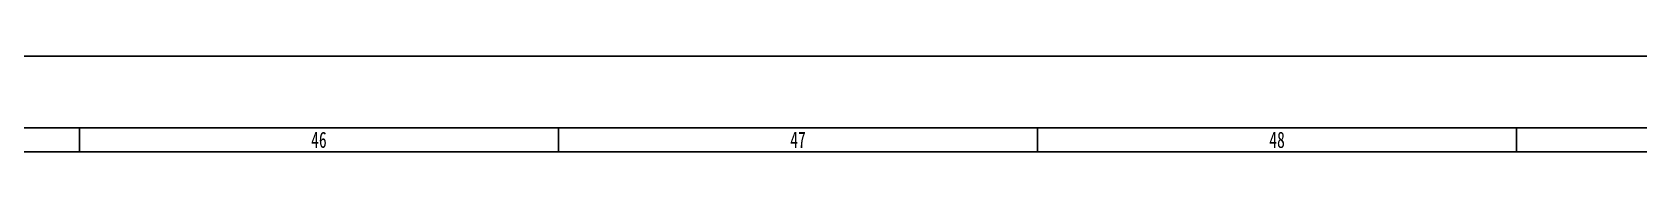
# Model space of a CAD drawing. Header units: inches. Extents: x 47316 to 59086, y 3141 to 11743.
# Drawn here: x 54758.1 to 55093.4, y 9053.5 to 9073.5 of the extents above; entities that cross this region are included whole.
import ezdxf

# ---------------------------------------------------------------- set-up
doc = ezdxf.new("R2010")
doc.units = ezdxf.units.IN
doc.header["$MEASUREMENT"] = 0
doc.styles.add('MtX_FangSong_GB2312', font='')
doc.styles.get('MtX_FangSong_GB2312').set_extended_font_data('FangSong_GB2312')

msp = doc.modelspace()

# ---------------------------------------------------------------- linework, layer by layer
at = {"color": 0, "lineweight": -2}
for p, q in [((56191.93, 9073.45), (50247.93, 9073.45)), ((56067.93, 9058.45), (50267.93, 9058.45)), ((54767.93, 9053.45), (54767.93, 9058.45)), ((54867.93, 9053.45), (54867.93, 9058.45)), ((54967.93, 9053.45), (54967.93, 9058.45)), ((55067.93, 9053.45), (55067.93, 9058.45)), ((50267.93, 9053.45), (56171.93, 9053.45))]:
    msp.add_line(p, q, dxfattribs=at)

# ---------------------------------------------------------------- texts
at = {"color": 0, "lineweight": -2, "style": 'MtX_FangSong_GB2312', "width": 0.7}
for s, p in [('46', (54816.31, 9054.25)), ('47', (54916.31, 9054.25)), ('48', (55016.31, 9054.25))]:
    msp.add_text(s, height=3.4, dxfattribs=at).set_placement(p)

doc.saveas('drawing.dxf')
